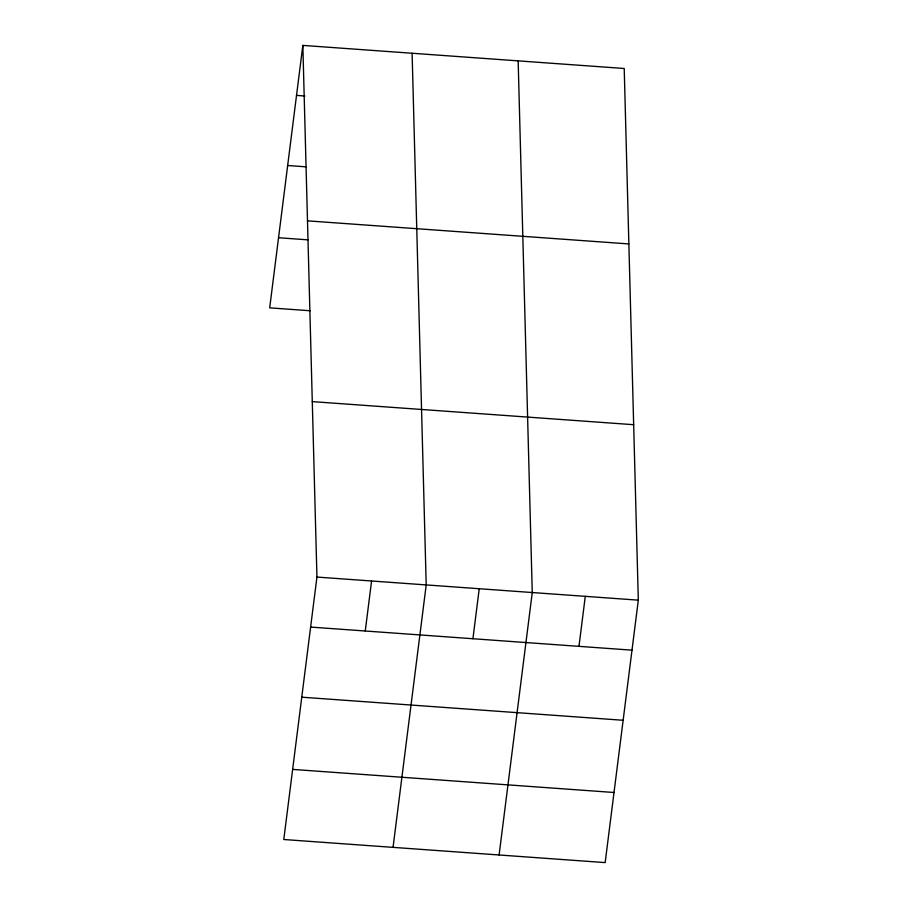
<?xml version="1.0" encoding="UTF-8"?>
<svg xmlns="http://www.w3.org/2000/svg" width="908" height="908" viewBox="0 0 908 908"><rect width="100%" height="100%" fill="white"/><g stroke="black" fill="none" stroke-linecap="round" stroke-linejoin="round"><path stroke-width="1.36" d="M302.841 45.4L316.937 577.068L283.784 839.514L605.159 862.6L638.313 600.154L624.216 68.486L302.841 45.4L269.687 307.846L310.309 310.763M365.254 631.003L371.576 580.995M393.05 847.368L426.204 584.922L412.107 53.254M472.92 638.733L479.231 588.725M499.105 854.984L532.258 592.538L518.162 60.87M578.975 646.36L585.285 596.352M296.519 95.408L304.929 96.01M287.666 165.506L305.882 166.822M307.494 220.848L628.869 243.934M278.54 237.737L307.96 239.848M312.284 401.62L633.659 424.706M316.937 577.068L638.313 600.154M310.627 627.076L632.002 650.162M301.762 697.185L623.138 720.271M292.637 769.405L614.012 792.491"/></g></svg>
